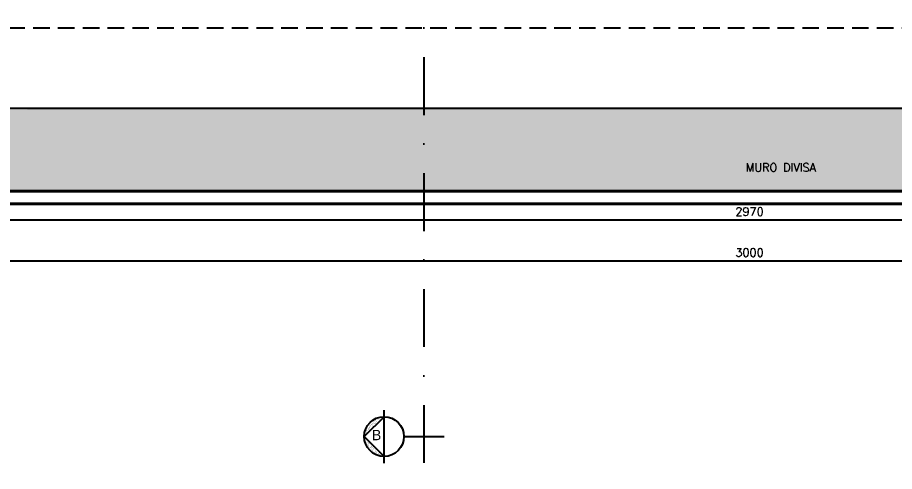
# Model space of a CAD drawing. Header units: inches. Extents: x 580771 to 691655, y 7719261 to 7829530.
# Drawn here: x 686809 to 687869, y 7726707 to 7727256 of the extents above; entities that cross this region are included whole.
import ezdxf

# ---------------------------------------------------------------- set-up
doc = ezdxf.new("R2010")
doc.units = ezdxf.units.IN
doc.header["$MEASUREMENT"] = 0
doc.header["$PDMODE"] = 2
doc.linetypes.add('DASHDOTX2', pattern=[2, 1, -0.5, 0, -0.5])
doc.linetypes.add('DASHED2', pattern=[0.375, 0.25, -0.125])
for name, color, linetype in [('04', 4, 'Continuous'), ('1-ARQ-A', 1, 'Continuous'), ('Layer1', 1, 'Continuous'), ('NIVEL', 2, 'Continuous'), ('SIMBOLOS', 2, 'Continuous')]:
    doc.layers.add(name, color=color, linetype=linetype)
doc.layers.add('Parede Corte', color=4, linetype='Continuous', lineweight=40)
doc.styles.add('R80E50', font='romans.shx', dxfattribs={"height": 10})
doc.styles.add('ROMANS', font='romans', dxfattribs={"height": 0.2})
doc.dimstyles.new('ARQ50', dxfattribs={"dimscale": 50, "dimtxt": 10, "dimasz": 0.1, "dimexe": 0.2, "dimexo": 0.2, "dimgap": 0.1, "dimtad": 1, "dimdec": 0, "dimzin": 12, "dimdsep": 46, "dimtxsty": 'R80E50', "dimblk1": 'DOT', "dimblk2": 'DOT', "dimsah": 1, "dimcen": 0.4, "dimclrd": 15, "dimclre": 15, "dimclrt": 3, "dimadec": 0, "dimazin": 0, "dimtfac": 1, "dimtdec": 0, "dimtmove": 2, "dimatfit": 3, "dimldrblk": 'DOT', "dimfxl": 0.2, "dimtolj": 1, "dimtzin": 12, "dimarcsym": 0})

# ---------------------------------------------------------------- blocks, each defined once
blk = doc.blocks.new('_DOT')
at = {"color": 0, "linetype": 'ByBlock'}
blk.add_line((-0.5, 0), (-1, 0), dxfattribs=at)
at = {"color": 0, "linetype": 'ByBlock', "const_width": 0.5}
blk.add_lwpolyline([(-0.25, 0, 1), (0.25, 0, 1)], format="xyb", close=True, dxfattribs=at)
blk = doc.blocks.new('*D201')
at = {"layer": 'Defpoints', "color": 0, "transparency": 16777216}
for p in [(686210.1, 7727045.7), (689178.1, 7727045.7), (689178.1, 7727011.1)]:
    blk.add_point(p, dxfattribs=at)
at = {"layer": 'NIVEL', "color": 15, "lineweight": -2, "transparency": 16777216}
for p, q in [((686210.1, 7727035.7), (686210.1, 7727001.1)), ((689178.1, 7727035.7), (689178.1, 7727001.1)), ((686215.1, 7727011.1), (689173.1, 7727011.1))]:
    blk.add_line(p, q, dxfattribs=at)
at = {"layer": 'NIVEL', "color": 15, "lineweight": -2, "transparency": 16777216, "xscale": 5, "yscale": 5, "zscale": 5, "rotation": 180}
blk.add_blockref('_DOT', (686210.1, 7727011.1), dxfattribs=at)
at = {"layer": 'NIVEL', "color": 15, "lineweight": -2, "transparency": 16777216, "xscale": 5, "yscale": 5, "zscale": 5}
blk.add_blockref('_DOT', (689178.1, 7727011.1), dxfattribs=at)
at = {"layer": 'NIVEL', "color": 3, "transparency": 16777216, "insert": (687694.1, 7727021.1), "char_height": 10, "attachment_point": 5, "style": 'R80E50'}
blk.add_mtext('\\A1;2970', dxfattribs=at)
blk = doc.blocks.new('*D203')
at = {"layer": 'Defpoints', "color": 0, "transparency": 16777216}
for p in [(686195.1, 7727030.7), (689193.1, 7727030.7), (689193.1, 7726961.7)]:
    blk.add_point(p, dxfattribs=at)
at = {"layer": 'NIVEL', "color": 15, "lineweight": -2, "transparency": 16777216}
for p, q in [((686195.1, 7727020.7), (686195.1, 7726951.7)), ((689193.1, 7727020.7), (689193.1, 7726951.7)), ((686200.1, 7726961.7), (689188.1, 7726961.7))]:
    blk.add_line(p, q, dxfattribs=at)
at = {"layer": 'NIVEL', "color": 15, "lineweight": -2, "transparency": 16777216, "xscale": 5, "yscale": 5, "zscale": 5, "rotation": 180}
blk.add_blockref('_DOT', (686195.1, 7726961.7), dxfattribs=at)
at = {"layer": 'NIVEL', "color": 15, "lineweight": -2, "transparency": 16777216, "xscale": 5, "yscale": 5, "zscale": 5}
blk.add_blockref('_DOT', (689193.1, 7726961.7), dxfattribs=at)
at = {"layer": 'NIVEL', "color": 3, "transparency": 16777216, "insert": (687694.1, 7726971.7), "char_height": 10, "attachment_point": 5, "style": 'R80E50'}
blk.add_mtext('\\A1;3000', dxfattribs=at)
blk = doc.blocks.new('*X228')
at = {"color": 0}
for p, q in [((2438.17, -1022.98), (2438.17, -1022.98)), ((2438.54, -1022.4), (2438.54, -1022.4)), ((2438.68, -1022.54), (2438.68, -1022.54)), ((2439.25, -1022.15), (2439.25, -1022.15)), ((2440.33, -1022.9), (2440.33, -1022.9)), ((2440.34, -1022.13), (2440.34, -1022.13)), ((2440.67, -1022.35), (2440.67, -1022.35)), ((2441.09, -1021.83), (2441.09, -1021.83)), ((2441.3, -1022.16), (2441.3, -1022.16)), ((2442.83, -1022.13), (2442.83, -1022.13)), ((2443.17, -1022.34), (2443.17, -1022.34)), ((2443.46, -1022.08), (2443.46, -1022.08)), ((2444.48, -1022.88), (2444.48, -1022.88)), ((2444.99, -1022.5), (2444.99, -1022.5)), ((2445.13, -1022.64), (2445.13, -1022.64)), ((2445.66, -1022.34), (2445.66, -1022.34)), ((2446.15, -1022.96), (2446.15, -1022.96)), ((2446.64, -1022.8), (2446.64, -1022.8)), ((2432.02, -1027.7), (2432.02, -1027.7)), ((2432.2, -1028.22), (2432.2, -1028.22)), ((2432.31, -1028.16), (2432.31, -1028.16)), ((2432.9, -1026.78), (2432.9, -1026.78)), ((2432.96, -1026.01), (2432.96, -1026.01)), ((2433.1, -1026.87), (2433.1, -1026.87)), ((2433.11, -1026.15), (2433.11, -1026.15)), ((2433.22, -1027.14), (2433.22, -1027.14)), ((2433.32, -1026.73), (2433.32, -1026.73)), ((2433.81, -1026.78), (2433.81, -1026.78)), ((2433.97, -1026.64), (2433.97, -1026.64)), ((2434.13, -1026.08), (2434.13, -1026.08)), ((2434.16, -1026.15), (2434.16, -1026.15)), ((2434.18, -1027.62), (2434.18, -1027.62)), ((2434.32, -1024.52), (2434.32, -1024.52)), ((2434.49, -1026.37), (2434.49, -1026.37)), ((2434.57, -1024.58), (2434.57, -1024.58)), ((2434.6, -1027.51), (2434.6, -1027.51)), ((2434.73, -1024.47), (2434.73, -1024.47)), ((2434.75, -1027.65), (2434.75, -1027.65)), ((2434.8, -1028.16), (2434.8, -1028.16)), ((2435.05, -1026.5), (2435.05, -1026.5)), ((2435.06, -1025.14), (2435.06, -1025.14)), ((2435.1, -1025.34), (2435.1, -1025.34)), ((2435.15, -1026.88), (2435.15, -1026.88)), ((2435.37, -1025.31), (2435.37, -1025.31)), ((2435.38, -1024.38), (2435.38, -1024.38)), ((2435.47, -1026.44), (2435.47, -1026.44)), ((2435.51, -1025.44), (2435.51, -1025.44)), ((2435.71, -1027.14), (2435.71, -1027.14)), ((2436, -1024.14), (2436, -1024.14)), ((2436.12, -1026.36), (2436.12, -1026.36)), ((2436.18, -1024.51), (2436.18, -1024.51)), ((2436.21, -1026.08), (2436.21, -1026.08)), ((2436.23, -1026.05), (2436.23, -1026.05)), ((2436.28, -1023.24), (2436.28, -1023.24)), ((2436.34, -1024.36), (2436.34, -1024.36)), ((2436.47, -1024.24), (2436.47, -1024.24)), ((2436.65, -1026.15), (2436.65, -1026.15)), ((2436.89, -1024.18), (2436.89, -1024.18)), ((2436.91, -1023.13), (2436.91, -1023.13)), ((2436.98, -1023.88), (2436.98, -1023.88)), ((2436.98, -1026.36), (2436.98, -1026.36)), ((2437.21, -1023.72), (2437.21, -1023.72)), ((2437.21, -1026.21), (2437.21, -1026.21)), ((2437.26, -1025.26), (2437.26, -1025.26)), ((2437.54, -1024.1), (2437.54, -1024.1)), ((2437.55, -1025.13), (2437.55, -1025.13)), ((2437.77, -1024.61), (2437.77, -1024.61)), ((2437.92, -1024.74), (2437.92, -1024.74)), ((2438.22, -1024.52), (2438.22, -1024.52)), ((2438.49, -1024.14), (2438.49, -1024.14)), ((2438.62, -1023.96), (2438.62, -1023.96)), ((2438.83, -1024.35), (2438.83, -1024.35)), ((2439.04, -1023.9), (2439.04, -1023.9)), ((2439.3, -1023.69), (2439.3, -1023.69)), ((2439.38, -1023.17), (2439.38, -1023.17)), ((2439.4, -1023.12), (2439.4, -1023.12)), ((2439.69, -1023.81), (2439.69, -1023.81)), ((2444, -1023.25), (2444, -1023.25)), ((2444.38, -1023.12), (2444.38, -1023.12)), ((2445.08, -1023.1), (2445.08, -1023.1)), ((2445.5, -1023.05), (2445.5, -1023.05)), ((2445.6, -1023.6), (2445.6, -1023.6)), ((2445.66, -1025.14), (2445.66, -1025.14)), ((2445.82, -1025.08), (2445.82, -1025.08)), ((2445.83, -1023.27), (2445.83, -1023.27)), ((2445.97, -1024.13), (2445.97, -1024.13)), ((2446.24, -1025.02), (2446.24, -1025.02)), ((2446.3, -1024.34), (2446.3, -1024.34)), ((2446.61, -1026.13), (2446.61, -1026.13)), ((2446.63, -1024), (2446.63, -1024)), ((2446.69, -1024.35), (2446.69, -1024.35)), ((2446.74, -1025.89), (2446.74, -1025.89)), ((2446.77, -1024.14), (2446.77, -1024.14)), ((2446.87, -1023.11), (2446.87, -1023.11)), ((2446.89, -1024.94), (2446.89, -1024.94)), ((2446.95, -1026.34), (2446.95, -1026.34)), ((2447.47, -1024.78), (2447.47, -1024.78)), ((2447.52, -1025.11), (2447.52, -1025.11)), ((2447.62, -1026.91), (2447.62, -1026.91)), ((2447.65, -1023.61), (2447.65, -1023.61)), ((2447.7, -1025.15), (2447.7, -1025.15)), ((2447.75, -1026.69), (2447.75, -1026.69)), ((2447.97, -1024.8), (2447.97, -1024.8)), ((2448.16, -1027.12), (2448.16, -1027.12)), ((2448.27, -1025.51), (2448.27, -1025.51)), ((2448.39, -1024.74), (2448.39, -1024.74)), ((2448.41, -1025.64), (2448.41, -1025.64)), ((2448.46, -1024.12), (2448.46, -1024.12)), ((2448.71, -1026.77), (2448.71, -1026.77)), ((2448.78, -1024.32), (2448.78, -1024.32)), ((2448.79, -1024.34), (2448.79, -1024.34)), ((2448.83, -1025.86), (2448.83, -1025.86)), ((2448.88, -1027.4), (2448.88, -1027.4)), ((2449.04, -1024.66), (2449.04, -1024.66)), ((2449.1, -1026.12), (2449.1, -1026.12)), ((2449.11, -1026.28), (2449.11, -1026.28)), ((2449.13, -1026.71), (2449.13, -1026.71)), ((2449.44, -1026.34), (2449.44, -1026.34)), ((2449.75, -1028.13), (2449.75, -1028.13)), ((2449.78, -1026.63), (2449.78, -1026.63)), ((2449.86, -1025.07), (2449.86, -1025.07)), ((2449.91, -1026.61), (2449.91, -1026.61)), ((2449.91, -1027.01), (2449.91, -1027.01)), ((2449.96, -1028.15), (2449.96, -1028.15)), ((2450.01, -1025.11), (2450.01, -1025.11)), ((2450.05, -1027.14), (2450.05, -1027.14)), ((2450.09, -1028.34), (2450.09, -1028.34)), ((2450.66, -1027.11), (2450.66, -1027.11)), ((2450.75, -1027.78), (2450.75, -1027.78)), ((2450.87, -1026.49), (2450.87, -1026.49)), ((2450.88, -1025.87), (2450.88, -1025.87)), ((2450.93, -1027.41), (2450.93, -1027.41)), ((2451.28, -1026.43), (2451.28, -1026.43)), ((2452.06, -1028.13), (2452.06, -1028.13)), ((2452.24, -1028.12), (2452.24, -1028.12)), ((2452.58, -1028.34), (2452.58, -1028.34)), ((2430.13, -1032.31), (2430.13, -1032.31)), ((2430.17, -1033.16), (2430.17, -1033.16)), ((2430.48, -1031.24), (2430.48, -1031.24)), ((2430.67, -1032.62), (2430.67, -1032.62)), ((2430.8, -1030.38), (2430.8, -1030.38)), ((2430.81, -1032.76), (2430.81, -1032.76)), ((2431.11, -1029.98), (2431.11, -1029.98)), ((2431.11, -1032.17), (2431.11, -1032.17)), ((2431.14, -1031.16), (2431.14, -1031.16)), ((2431.16, -1031.52), (2431.16, -1031.52)), ((2431.37, -1029.15), (2431.37, -1029.15)), ((2431.43, -1030.42), (2431.43, -1030.42)), ((2431.48, -1029.04), (2431.48, -1029.04)), ((2431.58, -1030.56), (2431.58, -1030.56)), ((2431.9, -1028.98), (2431.9, -1028.98)), ((2432.02, -1031.16), (2432.02, -1031.16)), ((2432.07, -1029.24), (2432.07, -1029.24)), ((2432.12, -1030.78), (2432.12, -1030.78)), ((2432.22, -1031.01), (2432.22, -1031.01)), ((2432.28, -1031.19), (2432.28, -1031.19)), ((2432.34, -1028.35), (2432.34, -1028.35)), ((2432.55, -1028.9), (2432.55, -1028.9)), ((2432.64, -1030.96), (2432.64, -1030.96)), ((2432.65, -1028.37), (2432.65, -1028.37)), ((2432.96, -1030.16), (2432.96, -1030.16)), ((2433.04, -1028.99), (2433.04, -1028.99)), ((2433.15, -1028.41), (2433.15, -1028.41)), ((2433.2, -1029.95), (2433.2, -1029.95)), ((2433.29, -1030.38), (2433.29, -1030.38)), ((2433.64, -1028.75), (2433.64, -1028.75)), ((2433.84, -1029.72), (2433.84, -1029.72)), ((2433.86, -1029.15), (2433.86, -1029.15)), ((2434.05, -1028.7), (2434.05, -1028.7)), ((2434.24, -1029.16), (2434.24, -1029.16)), ((2434.7, -1028.61), (2434.7, -1028.61)), ((2435.14, -1028.37), (2435.14, -1028.37)), ((2435.2, -1028.42), (2435.2, -1028.42)), ((2449.45, -1028.74), (2449.45, -1028.74)), ((2449.87, -1028.69), (2449.87, -1028.69)), ((2450.01, -1029.69), (2450.01, -1029.69)), ((2450.4, -1030.13), (2450.4, -1030.13)), ((2450.52, -1028.6), (2450.52, -1028.6)), ((2450.73, -1030.35), (2450.73, -1030.35)), ((2450.98, -1028.95), (2450.98, -1028.95)), ((2451.03, -1030.49), (2451.03, -1030.49)), ((2451.25, -1030.58), (2451.25, -1030.58)), ((2451.3, -1029.12), (2451.3, -1029.12)), ((2451.55, -1028.51), (2451.55, -1028.51)), ((2451.6, -1028.46), (2451.6, -1028.46)), ((2451.69, -1028.65), (2451.69, -1028.65)), ((2451.95, -1031.12), (2451.95, -1031.12)), ((2452.02, -1028.41), (2452.02, -1028.41)), ((2452.11, -1029.67), (2452.11, -1029.67)), ((2452.16, -1031.21), (2452.16, -1031.21)), ((2452.34, -1030.43), (2452.34, -1030.43)), ((2452.39, -1029.28), (2452.39, -1029.28)), ((2452.57, -1032.35), (2452.57, -1032.35)), ((2452.76, -1030.38), (2452.76, -1030.38)), ((2452.89, -1030.13), (2452.89, -1030.13)), ((2453.08, -1032.41), (2453.08, -1032.41)), ((2453.19, -1030.01), (2453.19, -1030.01)), ((2453.19, -1030.42), (2453.19, -1030.42)), ((2453.22, -1030.34), (2453.22, -1030.34)), ((2453.24, -1031.96), (2453.24, -1031.96)), ((2453.26, -1032.99), (2453.26, -1032.99)), ((2453.33, -1030.15), (2453.33, -1030.15)), ((2453.41, -1030.29), (2453.41, -1030.29)), ((2453.49, -1032.35), (2453.49, -1032.35)), ((2453.53, -1032.13), (2453.53, -1032.13)), ((2453.87, -1032.34), (2453.87, -1032.34))]:
    blk.add_line(p, q, dxfattribs=at)

msp = doc.modelspace()

# ---------------------------------------------------------------- hatches: boundary and pattern name
h = msp.add_hatch()
h.set_pattern_fill('GRASS2', color=74, scale=15, angle=-90, pattern_type=2)
h.set_pattern_definition([(270, (679628.298, 7811295.73), (15, -15), [2.25, -0.45, 0.6, -0.45, 2.25, -9]), (270, (679628.748, 7811296.48), (15, -15), [1.5, -1.125, 2.25, -1.125, 1.5, -7.5]), (270, (679634.748, 7811291.23), (15, -15), [1.875, -0.75, 1.875, -10.5]), (270, (679637.748, 7811298.73), (15, -15), [0.75, -1.5, 0.75, -12]), (360, (679637.748, 7811297.23), (15, 15), [1.35, -13.65]), (360, (679628.748, 7811292.73), (15, 15), [1.5, -13.5]), (360, (679634.748, 7811288.98), (15, 15), [1.5, -13.5]), (315, (679628.598, 7811290.779), (15, -1e-14), [1.5, -19.7132034]), (45, (679628.598, 7811294.679), (1e-14, 15), [1.5, -19.7132034]), (333.434949, (679628.673, 7811291.2294), (15, -8e-10), [1.5, -32.0410197]), (345.9637565, (679628.7477, 7811291.9794), (15, -5e-10), [1.5, -60.3465844]), (345.9637565, (679634.7477, 7811288.2294), (15, -5e-10), [1.2, -60.6465844]), (345.9637565, (679637.7477, 7811296.9294), (15, -5e-10), [1.05, -60.7965844]), (14.0362435, (679628.7477, 7811293.4794), (15, 5e-10), [1.5, -60.3465844]), (14.0362435, (679634.7477, 7811289.7294), (15, 5e-10), [1.2, -60.6465844]), (14.0362435, (679637.7477, 7811297.5294), (15, 5e-10), [1.05, -60.7965844]), (26.565051, (679628.673, 7811294.2294), (15, 6e-09), [1.5, -32.041002])])
h.paths.add_polyline_path([(686463.293, 7727068.733), (686465.066, 7727062.867)], flags=16)
h.paths.add_polyline_path([(689180.031, 7727145.671), (686210.067, 7727144.148), (686211.531, 7727045.671), (689178.078, 7727045.671)])

# ---------------------------------------------------------------- linework, layer by layer
at = {"color": 74}
msp.add_line((689078.078, 7727145.671), (686210.067, 7727145.671), dxfattribs=at)
at = {"layer": '04', "linetype": 'DASHDOTX2', "ltscale": 70}
msp.add_line((687300.541, 7728468.705), (687300.541, 7726707.283), dxfattribs=at)
at = {"layer": 'Layer1', "linetype": 'DASHED2', "ltscale": 80}
msp.add_line((686588.078, 7727243.171), (689078.078, 7727243.171), dxfattribs=at)
at = {"layer": 'Parede Corte'}
for p, q in [((689178.078, 7727045.671), (686210.076, 7727045.671)), ((689193.078, 7727030.671), (686195.078, 7727030.671))]:
    msp.add_line(p, q, dxfattribs=at)
at = {"layer": 'SIMBOLOS', "color": 1}
for p, q in [((687252.271, 7726717.442), (687252.271, 7726781.442)), ((687252.271, 7726773.442), (687228.271, 7726749.442)), ((687228.271, 7726749.442), (687252.271, 7726725.442))]:
    msp.add_line(p, q, dxfattribs=at)
at = {"layer": 'SIMBOLOS', "color": 4}
msp.add_line((687276.271, 7726749.319), (687324.811, 7726749.319), dxfattribs=at)
at = {"layer": 'SIMBOLOS', "color": 1}
msp.add_circle((687252.271, 7726749.442), 24, dxfattribs=at)

# ---------------------------------------------------------------- block references
at = {"layer": 'SIMBOLOS', "color": 1, "xscale": 2, "yscale": 2, "zscale": 2, "rotation": 90}
msp.add_blockref('*X228', (685184.77, 7721865.522), dxfattribs=at)

# ---------------------------------------------------------------- texts
at = {"layer": '1-ARQ-A', "color": 3, "insert": (687248.869, 7726745.014), "char_height": 12.5, "width": 273.40311, "attachment_point": 9}
msp.add_mtext('{\\fStylus BT|b0|i0|c0|p34;B}', dxfattribs=at)
at = {"layer": 'NIVEL', "color": 2, "linetype": 'Continuous', "style": 'ROMANS'}
msp.add_text('MURO DIVISA', height=10, dxfattribs=at).set_placement((687689.629, 7727069.449))

# ---------------------------------------------------------------- dimensions: what is measured, and where the dimension line sits
at = {"layer": 'NIVEL'}
for base, p1, p2, text, picture, middle in [((689178.078, 7727011.125), (686210.076, 7727045.671), (689178.078, 7727045.671), '2970', '*D201', (687694.077, 7727021.125)), ((689193.078, 7726961.702), (686195.078, 7727030.671), (689193.078, 7727030.671), '3000', '*D203', (687694.078, 7726971.702))]:
    dim = msp.add_linear_dim(base=base, p1=p1, p2=p2, text=text, dimstyle='ARQ50', dxfattribs=at)
    dim.commit()
    dim.dimension.update_dxf_attribs({"geometry": picture, "text_midpoint": middle})

doc.saveas('drawing.dxf')
